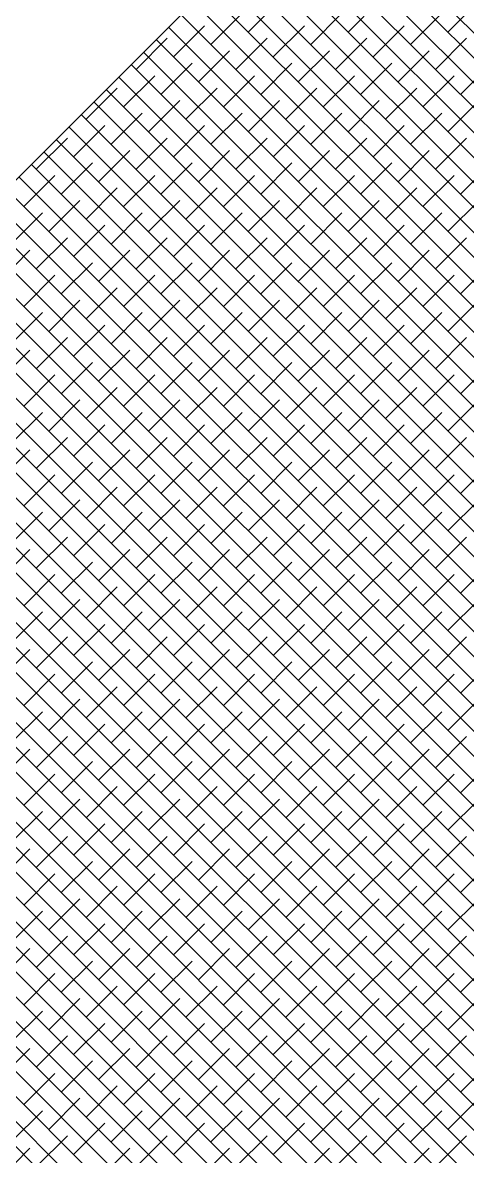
# Model space of a CAD drawing. Extents: x 34 to 831, y 17 to 546.
# Drawn here: x 147.161 to 147.476, y 54.851 to 55.655 of the extents above; entities that cross this region are included whole.
import ezdxf

# ---------------------------------------------------------------- set-up
doc = ezdxf.new("R2010")
doc.units = 0
doc.header["$LTSCALE"] = 8
doc.layers.get('0').update_dxf_attribs({"color": 2, "linetype": 'CONTINUOUS'})
doc.layers.add('OT', color=1, linetype='CONTINUOUS')

msp = doc.modelspace()

# ---------------------------------------------------------------- hatches: boundary and pattern name
h = msp.add_hatch()
h.set_pattern_fill('ANSI31', color=256, scale=0.5, angle=90, style=0)
h.set_pattern_definition([(135, (-358.5272, -68.1671), (-1.122532, -1.122532), [])])
h.paths.add_polyline_path([(144.82864, 76.46542), (148.07864, 76.46542), (148.07864, 72.21542), (144.82864, 72.21542)])
h.paths.add_polyline_path([(144.82864, 72.21542), (143.07864, 72.21542), (143.07864, 76.46542), (144.82864, 76.46542)])
h.paths.add_polyline_path([(144.82864, 60.71542), (148.07864, 60.71542), (148.07864, 56.46542), (146.07864, 54.46542), (144.82864, 54.46542)])
h.paths.add_polyline_path([(143.07864, 60.71542), (144.82864, 60.71542), (144.82864, 54.46542), (143.07864, 54.46542)])

# ---------------------------------------------------------------- linework, layer by layer
for p, q in [((148.07864, 55.04969), (147.37077, 55.75756)), ((148.07864, 55.03202), (147.36193, 55.74872)), ((148.07864, 55.01434), (147.35309, 55.73988)), ((148.07864, 54.99666), (147.34425, 55.73104)), ((148.07864, 54.97898), (147.33542, 55.7222)), ((148.07864, 54.96131), (147.32658, 55.71336)), ((148.07864, 54.94363), (147.31774, 55.70453)), ((148.07864, 54.92595), (147.3089, 55.69569)), ((148.07864, 54.90827), (147.30006, 55.68685)), ((148.07864, 54.89059), (147.29122, 55.67801)), ((148.07864, 54.87292), (147.28238, 55.66917)), ((147.32119, 55.64804), (147.34328, 55.67014)), ((147.3919, 55.64804), (147.41399, 55.67014)), ((147.46261, 55.64804), (147.48471, 55.67014)), ((148.07864, 54.85524), (147.27354, 55.66033)), ((147.29467, 55.6392), (147.31677, 55.6613)), ((147.36538, 55.6392), (147.38748, 55.6613)), ((147.43609, 55.6392), (147.45819, 55.6613)), ((148.07864, 54.83756), (147.2647, 55.65149)), ((147.26815, 55.63037), (147.29025, 55.65246)), ((147.33886, 55.63037), (147.36096, 55.65246)), ((147.40958, 55.63037), (147.43167, 55.65246)), ((147.24164, 55.62153), (147.26373, 55.64362)), ((148.07864, 54.81988), (147.25587, 55.64265)), ((147.31235, 55.62153), (147.33445, 55.64362)), ((147.38306, 55.62153), (147.40516, 55.64362)), ((147.45377, 55.62153), (147.47587, 55.64362)), ((148.07864, 54.80221), (147.24703, 55.63381)), ((147.28583, 55.61269), (147.30793, 55.63478)), ((147.35654, 55.61269), (147.37864, 55.63478)), ((147.42725, 55.61269), (147.44935, 55.63478)), ((148.07864, 54.78453), (147.23819, 55.62498)), ((147.25932, 55.60385), (147.28141, 55.62595)), ((147.33003, 55.60385), (147.35212, 55.62595)), ((147.40074, 55.60385), (147.42283, 55.62595)), ((147.47145, 55.60385), (147.49354, 55.62595)), ((147.2328, 55.59501), (147.2549, 55.61711)), ((147.30351, 55.59501), (147.32561, 55.61711)), ((147.37422, 55.59501), (147.39632, 55.61711)), ((147.44493, 55.59501), (147.46703, 55.61711)), ((147.20628, 55.58617), (147.22838, 55.60827)), ((148.07864, 54.76685), (147.22935, 55.61614)), ((147.27699, 55.58617), (147.29909, 55.60827)), ((147.3477, 55.58617), (147.3698, 55.60827)), ((147.41841, 55.58617), (147.44051, 55.60827)), ((148.07864, 54.74917), (147.22051, 55.6073)), ((148.07864, 54.7315), (147.21167, 55.59846)), ((147.25048, 55.57733), (147.27257, 55.59943)), ((147.32119, 55.57733), (147.34328, 55.59943)), ((147.3919, 55.57733), (147.41399, 55.59943)), ((147.46261, 55.57733), (147.48471, 55.59943)), ((148.07864, 54.71382), (147.20283, 55.58962)), ((147.22396, 55.56849), (147.24606, 55.59059)), ((147.29467, 55.56849), (147.31677, 55.59059)), ((147.36538, 55.56849), (147.38748, 55.59059)), ((147.43609, 55.56849), (147.45819, 55.59059)), ((148.07864, 54.69614), (147.19399, 55.58078)), ((147.19744, 55.55965), (147.21954, 55.58175)), ((147.26815, 55.55965), (147.29025, 55.58175)), ((147.33886, 55.55965), (147.36096, 55.58175)), ((147.40958, 55.55965), (147.43167, 55.58175)), ((147.17093, 55.55082), (147.19302, 55.57291)), ((148.07864, 54.67846), (147.18515, 55.57194)), ((147.24164, 55.55082), (147.26373, 55.57291)), ((147.31235, 55.55082), (147.33445, 55.57291)), ((147.38306, 55.55082), (147.40516, 55.57291)), ((147.45377, 55.55082), (147.47587, 55.57291)), ((148.07864, 54.66078), (147.17632, 55.5631)), ((147.21512, 55.54198), (147.23722, 55.56407)), ((147.28583, 55.54198), (147.30793, 55.56407)), ((147.35654, 55.54198), (147.37864, 55.56407)), ((147.42725, 55.54198), (147.44935, 55.56407)), ((148.07864, 54.64311), (147.16748, 55.55427)), ((147.1886, 55.53314), (147.2107, 55.55524)), ((147.25932, 55.53314), (147.28141, 55.55524)), ((147.33003, 55.53314), (147.35212, 55.55524)), ((147.40074, 55.53314), (147.42283, 55.55524)), ((147.47145, 55.53314), (147.49354, 55.55524)), ((148.07864, 54.62543), (147.15864, 55.54543)), ((147.16209, 55.5243), (147.18419, 55.5464)), ((147.2328, 55.5243), (147.2549, 55.5464)), ((147.30351, 55.5243), (147.32561, 55.5464)), ((147.37422, 55.5243), (147.39632, 55.5464)), ((147.44493, 55.5243), (147.46703, 55.5464)), ((148.07864, 54.60775), (147.1498, 55.53659)), ((147.20628, 55.51546), (147.22838, 55.53756)), ((147.27699, 55.51546), (147.29909, 55.53756)), ((147.3477, 55.51546), (147.3698, 55.53756)), ((147.41841, 55.51546), (147.44051, 55.53756)), ((147.17977, 55.50662), (147.20186, 55.52872)), ((147.25048, 55.50662), (147.27257, 55.52872)), ((147.32119, 55.50662), (147.34328, 55.52872)), ((147.3919, 55.50662), (147.41399, 55.52872)), ((147.46261, 55.50662), (147.48471, 55.52872)), ((148.07864, 54.59007), (147.14096, 55.52775)), ((147.15325, 55.49778), (147.17535, 55.51988)), ((147.22396, 55.49778), (147.24606, 55.51988)), ((147.29467, 55.49778), (147.31677, 55.51988)), ((147.36538, 55.49778), (147.38748, 55.51988)), ((147.43609, 55.49778), (147.45819, 55.51988)), ((148.07864, 54.5724), (147.13212, 55.51891)), ((148.07864, 54.55472), (147.12328, 55.51007)), ((147.19744, 55.48894), (147.21954, 55.51104)), ((147.26815, 55.48894), (147.29025, 55.51104)), ((147.33886, 55.48894), (147.36096, 55.51104)), ((147.40958, 55.48894), (147.43167, 55.51104)), ((148.07864, 54.53704), (147.11444, 55.50123)), ((147.17093, 55.4801), (147.19302, 55.5022)), ((147.24164, 55.4801), (147.26373, 55.5022)), ((147.31235, 55.4801), (147.33445, 55.5022)), ((147.38306, 55.4801), (147.40516, 55.5022)), ((147.45377, 55.4801), (147.47587, 55.5022)), ((148.07864, 54.51936), (147.10561, 55.49239)), ((147.14441, 55.47127), (147.16651, 55.49336)), ((147.21512, 55.47127), (147.23722, 55.49336)), ((147.28583, 55.47127), (147.30793, 55.49336)), ((147.35654, 55.47127), (147.37864, 55.49336)), ((147.42725, 55.47127), (147.44935, 55.49336)), ((148.07864, 54.50169), (147.09677, 55.48355)), ((147.1886, 55.46243), (147.2107, 55.48452)), ((147.25932, 55.46243), (147.28141, 55.48452)), ((147.33003, 55.46243), (147.35212, 55.48452)), ((147.40074, 55.46243), (147.42283, 55.48452)), ((147.47145, 55.46243), (147.49354, 55.48452)), ((148.07864, 54.48401), (147.08793, 55.47472)), ((147.16209, 55.45359), (147.18419, 55.47569)), ((147.2328, 55.45359), (147.2549, 55.47569)), ((147.30351, 55.45359), (147.32561, 55.47569)), ((147.37422, 55.45359), (147.39632, 55.47569)), ((147.44493, 55.45359), (147.46703, 55.47569)), ((148.07864, 54.46633), (147.07909, 55.46588)), ((147.20628, 55.44475), (147.22838, 55.46685)), ((147.27699, 55.44475), (147.29909, 55.46685)), ((147.3477, 55.44475), (147.3698, 55.46685)), ((147.41841, 55.44475), (147.44051, 55.46685)), ((148.06186, 54.46542), (147.07025, 55.45704)), ((147.17977, 55.43591), (147.20186, 55.45801)), ((147.25048, 55.43591), (147.27257, 55.45801)), ((147.32119, 55.43591), (147.34328, 55.45801)), ((147.3919, 55.43591), (147.41399, 55.45801)), ((147.46261, 55.43591), (147.48471, 55.45801)), ((148.04419, 54.46542), (147.06141, 55.4482)), ((147.15325, 55.42707), (147.17535, 55.44917)), ((147.22396, 55.42707), (147.24606, 55.44917)), ((147.29467, 55.42707), (147.31677, 55.44917)), ((147.36538, 55.42707), (147.38748, 55.44917)), ((147.43609, 55.42707), (147.45819, 55.44917)), ((147.19744, 55.41823), (147.21954, 55.44033)), ((147.26815, 55.41823), (147.29025, 55.44033)), ((147.33886, 55.41823), (147.36096, 55.44033)), ((147.40958, 55.41823), (147.43167, 55.44033)), ((148.02651, 54.46542), (147.05257, 55.43936)), ((147.17093, 55.40939), (147.19302, 55.43149)), ((147.24164, 55.40939), (147.26373, 55.43149)), ((147.31235, 55.40939), (147.33445, 55.43149)), ((147.38306, 55.40939), (147.40516, 55.43149)), ((147.45377, 55.40939), (147.47587, 55.43149)), ((148.00883, 54.46542), (147.04373, 55.43052)), ((147.99115, 54.46542), (147.03489, 55.42168)), ((147.14441, 55.40056), (147.16651, 55.42265)), ((147.21512, 55.40056), (147.23722, 55.42265)), ((147.28583, 55.40056), (147.30793, 55.42265)), ((147.35654, 55.40056), (147.37864, 55.42265)), ((147.42725, 55.40056), (147.44935, 55.42265)), ((147.97348, 54.46542), (147.02606, 55.41284)), ((147.1886, 55.39172), (147.2107, 55.41381)), ((147.25932, 55.39172), (147.28141, 55.41381)), ((147.33003, 55.39172), (147.35212, 55.41381)), ((147.40074, 55.39172), (147.42283, 55.41381)), ((147.47145, 55.39172), (147.49354, 55.41381)), ((147.9558, 54.46542), (147.01722, 55.404)), ((147.16209, 55.38288), (147.18419, 55.40497)), ((147.2328, 55.38288), (147.2549, 55.40497)), ((147.30351, 55.38288), (147.32561, 55.40497)), ((147.37422, 55.38288), (147.39632, 55.40497)), ((147.44493, 55.38288), (147.46703, 55.40497)), ((147.93812, 54.46542), (147.00838, 55.39517)), ((147.20628, 55.37404), (147.22838, 55.39614)), ((147.27699, 55.37404), (147.29909, 55.39614)), ((147.3477, 55.37404), (147.3698, 55.39614)), ((147.41841, 55.37404), (147.44051, 55.39614)), ((147.92044, 54.46542), (146.99954, 55.38633)), ((147.17977, 55.3652), (147.20186, 55.3873)), ((147.25048, 55.3652), (147.27257, 55.3873)), ((147.32119, 55.3652), (147.34328, 55.3873)), ((147.3919, 55.3652), (147.41399, 55.3873)), ((147.46261, 55.3652), (147.48471, 55.3873)), ((147.90277, 54.46542), (146.9907, 55.37749)), ((147.15325, 55.35636), (147.17535, 55.37846)), ((147.22396, 55.35636), (147.24606, 55.37846)), ((147.29467, 55.35636), (147.31677, 55.37846)), ((147.36538, 55.35636), (147.38748, 55.37846)), ((147.43609, 55.35636), (147.45819, 55.37846)), ((147.88509, 54.46542), (146.98186, 55.36865)), ((147.19744, 55.34752), (147.21954, 55.36962)), ((147.26815, 55.34752), (147.29025, 55.36962)), ((147.33886, 55.34752), (147.36096, 55.36962)), ((147.40958, 55.34752), (147.43167, 55.36962)), ((147.86741, 54.46542), (146.97302, 55.35981)), ((147.17093, 55.33868), (147.19302, 55.36078)), ((147.24164, 55.33868), (147.26373, 55.36078)), ((147.31235, 55.33868), (147.33445, 55.36078)), ((147.38306, 55.33868), (147.40516, 55.36078)), ((147.45377, 55.33868), (147.47587, 55.36078)), ((147.14441, 55.32984), (147.16651, 55.35194)), ((147.21512, 55.32984), (147.23722, 55.35194)), ((147.28583, 55.32984), (147.30793, 55.35194)), ((147.35654, 55.32984), (147.37864, 55.35194)), ((147.42725, 55.32984), (147.44935, 55.35194)), ((147.84973, 54.46542), (146.96418, 55.35097)), ((147.1886, 55.32101), (147.2107, 55.3431)), ((147.25932, 55.32101), (147.28141, 55.3431)), ((147.33003, 55.32101), (147.35212, 55.3431)), ((147.40074, 55.32101), (147.42283, 55.3431)), ((147.47145, 55.32101), (147.49354, 55.3431)), ((147.83206, 54.46542), (146.95535, 55.34213)), ((147.81438, 54.46542), (146.94651, 55.33329)), ((147.16209, 55.31217), (147.18419, 55.33426)), ((147.2328, 55.31217), (147.2549, 55.33426)), ((147.30351, 55.31217), (147.32561, 55.33426)), ((147.37422, 55.31217), (147.39632, 55.33426)), ((147.44493, 55.31217), (147.46703, 55.33426)), ((147.7967, 54.46542), (146.93767, 55.32446)), ((147.20628, 55.30333), (147.22838, 55.32543)), ((147.27699, 55.30333), (147.29909, 55.32543)), ((147.3477, 55.30333), (147.3698, 55.32543)), ((147.41841, 55.30333), (147.44051, 55.32543)), ((147.77902, 54.46542), (146.92883, 55.31562)), ((147.17977, 55.29449), (147.20186, 55.31659)), ((147.25048, 55.29449), (147.27257, 55.31659)), ((147.32119, 55.29449), (147.34328, 55.31659)), ((147.3919, 55.29449), (147.41399, 55.31659)), ((147.46261, 55.29449), (147.48471, 55.31659)), ((147.76134, 54.46542), (146.91999, 55.30678)), ((147.15325, 55.28565), (147.17535, 55.30775)), ((147.22396, 55.28565), (147.24606, 55.30775)), ((147.29467, 55.28565), (147.31677, 55.30775)), ((147.36538, 55.28565), (147.38748, 55.30775)), ((147.43609, 55.28565), (147.45819, 55.30775)), ((147.74367, 54.46542), (146.91115, 55.29794)), ((147.19744, 55.27681), (147.21954, 55.29891)), ((147.26815, 55.27681), (147.29025, 55.29891)), ((147.33886, 55.27681), (147.36096, 55.29891)), ((147.40958, 55.27681), (147.43167, 55.29891)), ((147.72599, 54.46542), (146.90231, 55.2891)), ((147.17093, 55.26797), (147.19302, 55.29007)), ((147.24164, 55.26797), (147.26373, 55.29007)), ((147.31235, 55.26797), (147.33445, 55.29007)), ((147.38306, 55.26797), (147.40516, 55.29007)), ((147.45377, 55.26797), (147.47587, 55.29007)), ((147.70831, 54.46542), (146.89347, 55.28026)), ((147.14441, 55.25913), (147.16651, 55.28123)), ((147.21512, 55.25913), (147.23722, 55.28123)), ((147.28583, 55.25913), (147.30793, 55.28123)), ((147.35654, 55.25913), (147.37864, 55.28123)), ((147.42725, 55.25913), (147.44935, 55.28123)), ((147.69063, 54.46542), (146.88463, 55.27142)), ((147.1886, 55.2503), (147.2107, 55.27239)), ((147.25932, 55.2503), (147.28141, 55.27239)), ((147.33003, 55.2503), (147.35212, 55.27239)), ((147.40074, 55.2503), (147.42283, 55.27239)), ((147.47145, 55.2503), (147.49354, 55.27239)), ((147.16209, 55.24146), (147.18419, 55.26355)), ((147.2328, 55.24146), (147.2549, 55.26355)), ((147.30351, 55.24146), (147.32561, 55.26355)), ((147.37422, 55.24146), (147.39632, 55.26355)), ((147.44493, 55.24146), (147.46703, 55.26355)), ((147.67296, 54.46542), (146.8758, 55.26258)), ((147.20628, 55.23262), (147.22838, 55.25471)), ((147.27699, 55.23262), (147.29909, 55.25471)), ((147.3477, 55.23262), (147.3698, 55.25471)), ((147.41841, 55.23262), (147.44051, 55.25471)), ((147.65528, 54.46542), (146.86696, 55.25374)), ((147.6376, 54.46542), (146.85812, 55.24491)), ((147.17977, 55.22378), (147.20186, 55.24588)), ((147.25048, 55.22378), (147.27257, 55.24588)), ((147.32119, 55.22378), (147.34328, 55.24588)), ((147.3919, 55.22378), (147.41399, 55.24588)), ((147.46261, 55.22378), (147.48471, 55.24588)), ((147.61992, 54.46542), (146.84928, 55.23607)), ((147.15325, 55.21494), (147.17535, 55.23704)), ((147.22396, 55.21494), (147.24606, 55.23704)), ((147.29467, 55.21494), (147.31677, 55.23704)), ((147.36538, 55.21494), (147.38748, 55.23704)), ((147.43609, 55.21494), (147.45819, 55.23704)), ((147.60225, 54.46542), (146.84044, 55.22723)), ((147.19744, 55.2061), (147.21954, 55.2282)), ((147.26815, 55.2061), (147.29025, 55.2282)), ((147.33886, 55.2061), (147.36096, 55.2282)), ((147.40958, 55.2061), (147.43167, 55.2282)), ((147.58457, 54.46542), (146.8316, 55.21839)), ((147.17093, 55.19726), (147.19302, 55.21936)), ((147.24164, 55.19726), (147.26373, 55.21936)), ((147.31235, 55.19726), (147.33445, 55.21936)), ((147.38306, 55.19726), (147.40516, 55.21936)), ((147.45377, 55.19726), (147.47587, 55.21936)), ((147.56689, 54.46542), (146.82276, 55.20955)), ((147.14441, 55.18842), (147.16651, 55.21052)), ((147.21512, 55.18842), (147.23722, 55.21052)), ((147.28583, 55.18842), (147.30793, 55.21052)), ((147.35654, 55.18842), (147.37864, 55.21052)), ((147.42725, 55.18842), (147.44935, 55.21052)), ((147.54921, 54.46542), (146.81392, 55.20071)), ((147.1886, 55.17958), (147.2107, 55.20168)), ((147.25932, 55.17958), (147.28141, 55.20168)), ((147.33003, 55.17958), (147.35212, 55.20168)), ((147.40074, 55.17958), (147.42283, 55.20168)), ((147.47145, 55.17958), (147.49354, 55.20168)), ((147.16209, 55.17075), (147.18419, 55.19284)), ((147.2328, 55.17075), (147.2549, 55.19284)), ((147.30351, 55.17075), (147.32561, 55.19284)), ((147.37422, 55.17075), (147.39632, 55.19284)), ((147.44493, 55.17075), (147.46703, 55.19284)), ((147.20628, 55.16191), (147.22838, 55.184)), ((147.27699, 55.16191), (147.29909, 55.184)), ((147.3477, 55.16191), (147.3698, 55.184)), ((147.41841, 55.16191), (147.44051, 55.184)), ((147.17977, 55.15307), (147.20186, 55.17517)), ((147.25048, 55.15307), (147.27257, 55.17517)), ((147.32119, 55.15307), (147.34328, 55.17517)), ((147.3919, 55.15307), (147.41399, 55.17517)), ((147.46261, 55.15307), (147.48471, 55.17517)), ((147.15325, 55.14423), (147.17535, 55.16633)), ((147.22396, 55.14423), (147.24606, 55.16633)), ((147.29467, 55.14423), (147.31677, 55.16633)), ((147.36538, 55.14423), (147.38748, 55.16633)), ((147.43609, 55.14423), (147.45819, 55.16633)), ((147.19744, 55.13539), (147.21954, 55.15749)), ((147.26815, 55.13539), (147.29025, 55.15749)), ((147.33886, 55.13539), (147.36096, 55.15749)), ((147.40958, 55.13539), (147.43167, 55.15749)), ((147.17093, 55.12655), (147.19302, 55.14865)), ((147.24164, 55.12655), (147.26373, 55.14865)), ((147.31235, 55.12655), (147.33445, 55.14865)), ((147.38306, 55.12655), (147.40516, 55.14865)), ((147.45377, 55.12655), (147.47587, 55.14865)), ((147.14441, 55.11771), (147.16651, 55.13981)), ((147.21512, 55.11771), (147.23722, 55.13981)), ((147.28583, 55.11771), (147.30793, 55.13981)), ((147.35654, 55.11771), (147.37864, 55.13981)), ((147.42725, 55.11771), (147.44935, 55.13981)), ((147.1886, 55.10887), (147.2107, 55.13097)), ((147.25932, 55.10887), (147.28141, 55.13097)), ((147.33003, 55.10887), (147.35212, 55.13097)), ((147.40074, 55.10887), (147.42283, 55.13097)), ((147.47145, 55.10887), (147.49354, 55.13097)), ((147.16209, 55.10004), (147.18419, 55.12213)), ((147.2328, 55.10004), (147.2549, 55.12213)), ((147.30351, 55.10004), (147.32561, 55.12213)), ((147.37422, 55.10004), (147.39632, 55.12213)), ((147.44493, 55.10004), (147.46703, 55.12213)), ((147.20628, 55.0912), (147.22838, 55.11329)), ((147.27699, 55.0912), (147.29909, 55.11329)), ((147.3477, 55.0912), (147.3698, 55.11329)), ((147.41841, 55.0912), (147.44051, 55.11329)), ((147.17977, 55.08236), (147.20186, 55.10445)), ((147.25048, 55.08236), (147.27257, 55.10445)), ((147.32119, 55.08236), (147.34328, 55.10445)), ((147.3919, 55.08236), (147.41399, 55.10445)), ((147.46261, 55.08236), (147.48471, 55.10445)), ((147.15325, 55.07352), (147.17535, 55.09562)), ((147.22396, 55.07352), (147.24606, 55.09562)), ((147.29467, 55.07352), (147.31677, 55.09562)), ((147.36538, 55.07352), (147.38748, 55.09562)), ((147.43609, 55.07352), (147.45819, 55.09562)), ((147.19744, 55.06468), (147.21954, 55.08678)), ((147.26815, 55.06468), (147.29025, 55.08678)), ((147.33886, 55.06468), (147.36096, 55.08678)), ((147.40958, 55.06468), (147.43167, 55.08678)), ((147.17093, 55.05584), (147.19302, 55.07794)), ((147.24164, 55.05584), (147.26373, 55.07794)), ((147.31235, 55.05584), (147.33445, 55.07794)), ((147.38306, 55.05584), (147.40516, 55.07794)), ((147.45377, 55.05584), (147.47587, 55.07794)), ((147.14441, 55.047), (147.16651, 55.0691)), ((147.21512, 55.047), (147.23722, 55.0691)), ((147.28583, 55.047), (147.30793, 55.0691)), ((147.35654, 55.047), (147.37864, 55.0691)), ((147.42725, 55.047), (147.44935, 55.0691)), ((147.1886, 55.03816), (147.2107, 55.06026)), ((147.25932, 55.03816), (147.28141, 55.06026)), ((147.33003, 55.03816), (147.35212, 55.06026)), ((147.40074, 55.03816), (147.42283, 55.06026)), ((147.47145, 55.03816), (147.49354, 55.06026)), ((147.16209, 55.02932), (147.18419, 55.05142)), ((147.2328, 55.02932), (147.2549, 55.05142)), ((147.30351, 55.02932), (147.32561, 55.05142)), ((147.37422, 55.02932), (147.39632, 55.05142)), ((147.44493, 55.02932), (147.46703, 55.05142)), ((147.20628, 55.02049), (147.22838, 55.04258)), ((147.27699, 55.02049), (147.29909, 55.04258)), ((147.3477, 55.02049), (147.3698, 55.04258)), ((147.41841, 55.02049), (147.44051, 55.04258)), ((147.17977, 55.01165), (147.20186, 55.03374)), ((147.25048, 55.01165), (147.27257, 55.03374)), ((147.32119, 55.01165), (147.34328, 55.03374)), ((147.3919, 55.01165), (147.41399, 55.03374)), ((147.46261, 55.01165), (147.48471, 55.03374)), ((147.15325, 55.00281), (147.17535, 55.0249)), ((147.22396, 55.00281), (147.24606, 55.0249)), ((147.29467, 55.00281), (147.31677, 55.0249)), ((147.36538, 55.00281), (147.38748, 55.0249)), ((147.43609, 55.00281), (147.45819, 55.0249)), ((147.19744, 54.99397), (147.21954, 55.01607)), ((147.26815, 54.99397), (147.29025, 55.01607)), ((147.33886, 54.99397), (147.36096, 55.01607)), ((147.40958, 54.99397), (147.43167, 55.01607)), ((147.17093, 54.98513), (147.19302, 55.00723)), ((147.24164, 54.98513), (147.26373, 55.00723)), ((147.31235, 54.98513), (147.33445, 55.00723)), ((147.38306, 54.98513), (147.40516, 55.00723)), ((147.45377, 54.98513), (147.47587, 55.00723)), ((147.14441, 54.97629), (147.16651, 54.99839)), ((147.21512, 54.97629), (147.23722, 54.99839)), ((147.28583, 54.97629), (147.30793, 54.99839)), ((147.35654, 54.97629), (147.37864, 54.99839)), ((147.42725, 54.97629), (147.44935, 54.99839)), ((147.1886, 54.96745), (147.2107, 54.98955)), ((147.25932, 54.96745), (147.28141, 54.98955)), ((147.33003, 54.96745), (147.35212, 54.98955)), ((147.40074, 54.96745), (147.42283, 54.98955)), ((147.47145, 54.96745), (147.49354, 54.98955)), ((147.16209, 54.95861), (147.18419, 54.98071)), ((147.2328, 54.95861), (147.2549, 54.98071)), ((147.30351, 54.95861), (147.32561, 54.98071)), ((147.37422, 54.95861), (147.39632, 54.98071)), ((147.44493, 54.95861), (147.46703, 54.98071)), ((147.20628, 54.94977), (147.22838, 54.97187)), ((147.27699, 54.94977), (147.29909, 54.97187)), ((147.3477, 54.94977), (147.3698, 54.97187)), ((147.41841, 54.94977), (147.44051, 54.97187)), ((147.17977, 54.94094), (147.20186, 54.96303)), ((147.25048, 54.94094), (147.27257, 54.96303)), ((147.32119, 54.94094), (147.34328, 54.96303)), ((147.3919, 54.94094), (147.41399, 54.96303)), ((147.46261, 54.94094), (147.48471, 54.96303)), ((147.15325, 54.9321), (147.17535, 54.95419)), ((147.22396, 54.9321), (147.24606, 54.95419)), ((147.29467, 54.9321), (147.31677, 54.95419)), ((147.36538, 54.9321), (147.38748, 54.95419)), ((147.43609, 54.9321), (147.45819, 54.95419)), ((147.19744, 54.92326), (147.21954, 54.94536)), ((147.26815, 54.92326), (147.29025, 54.94536)), ((147.33886, 54.92326), (147.36096, 54.94536)), ((147.40958, 54.92326), (147.43167, 54.94536)), ((147.17093, 54.91442), (147.19302, 54.93652)), ((147.24164, 54.91442), (147.26373, 54.93652)), ((147.31235, 54.91442), (147.33445, 54.93652)), ((147.38306, 54.91442), (147.40516, 54.93652)), ((147.45377, 54.91442), (147.47587, 54.93652)), ((147.14441, 54.90558), (147.16651, 54.92768)), ((147.21512, 54.90558), (147.23722, 54.92768)), ((147.28583, 54.90558), (147.30793, 54.92768)), ((147.35654, 54.90558), (147.37864, 54.92768)), ((147.42725, 54.90558), (147.44935, 54.92768)), ((147.1886, 54.89674), (147.2107, 54.91884)), ((147.25932, 54.89674), (147.28141, 54.91884)), ((147.33003, 54.89674), (147.35212, 54.91884)), ((147.40074, 54.89674), (147.42283, 54.91884)), ((147.47145, 54.89674), (147.49354, 54.91884)), ((147.16209, 54.8879), (147.18419, 54.91)), ((147.2328, 54.8879), (147.2549, 54.91)), ((147.30351, 54.8879), (147.32561, 54.91)), ((147.37422, 54.8879), (147.39632, 54.91)), ((147.44493, 54.8879), (147.46703, 54.91)), ((147.20628, 54.87906), (147.22838, 54.90116)), ((147.27699, 54.87906), (147.29909, 54.90116)), ((147.3477, 54.87906), (147.3698, 54.90116)), ((147.41841, 54.87906), (147.44051, 54.90116)), ((147.17977, 54.87023), (147.20186, 54.89232)), ((147.25048, 54.87023), (147.27257, 54.89232)), ((147.32119, 54.87023), (147.34328, 54.89232)), ((147.3919, 54.87023), (147.41399, 54.89232)), ((147.46261, 54.87023), (147.48471, 54.89232)), ((147.15325, 54.86139), (147.17535, 54.88348)), ((147.22396, 54.86139), (147.24606, 54.88348)), ((147.29467, 54.86139), (147.31677, 54.88348)), ((147.36538, 54.86139), (147.38748, 54.88348)), ((147.43609, 54.86139), (147.45819, 54.88348)), ((147.19744, 54.85255), (147.21954, 54.87464)), ((147.26815, 54.85255), (147.29025, 54.87464)), ((147.33886, 54.85255), (147.36096, 54.87464)), ((147.40958, 54.85255), (147.43167, 54.87464)), ((147.17093, 54.84371), (147.19302, 54.86581)), ((147.24164, 54.84371), (147.26373, 54.86581)), ((147.31235, 54.84371), (147.33445, 54.86581)), ((147.38306, 54.84371), (147.40516, 54.86581)), ((147.45377, 54.84371), (147.47587, 54.86581)), ((147.14441, 54.83487), (147.16651, 54.85697)), ((147.21512, 54.83487), (147.23722, 54.85697)), ((147.28583, 54.83487), (147.30793, 54.85697)), ((147.35654, 54.83487), (147.37864, 54.85697)), ((147.42725, 54.83487), (147.44935, 54.85697))]:
    msp.add_line(p, q)
at = {"layer": 'OT'}
msp.add_line((148.07864, 56.46542), (146.07864, 54.46542), dxfattribs=at)

doc.saveas('drawing.dxf')
